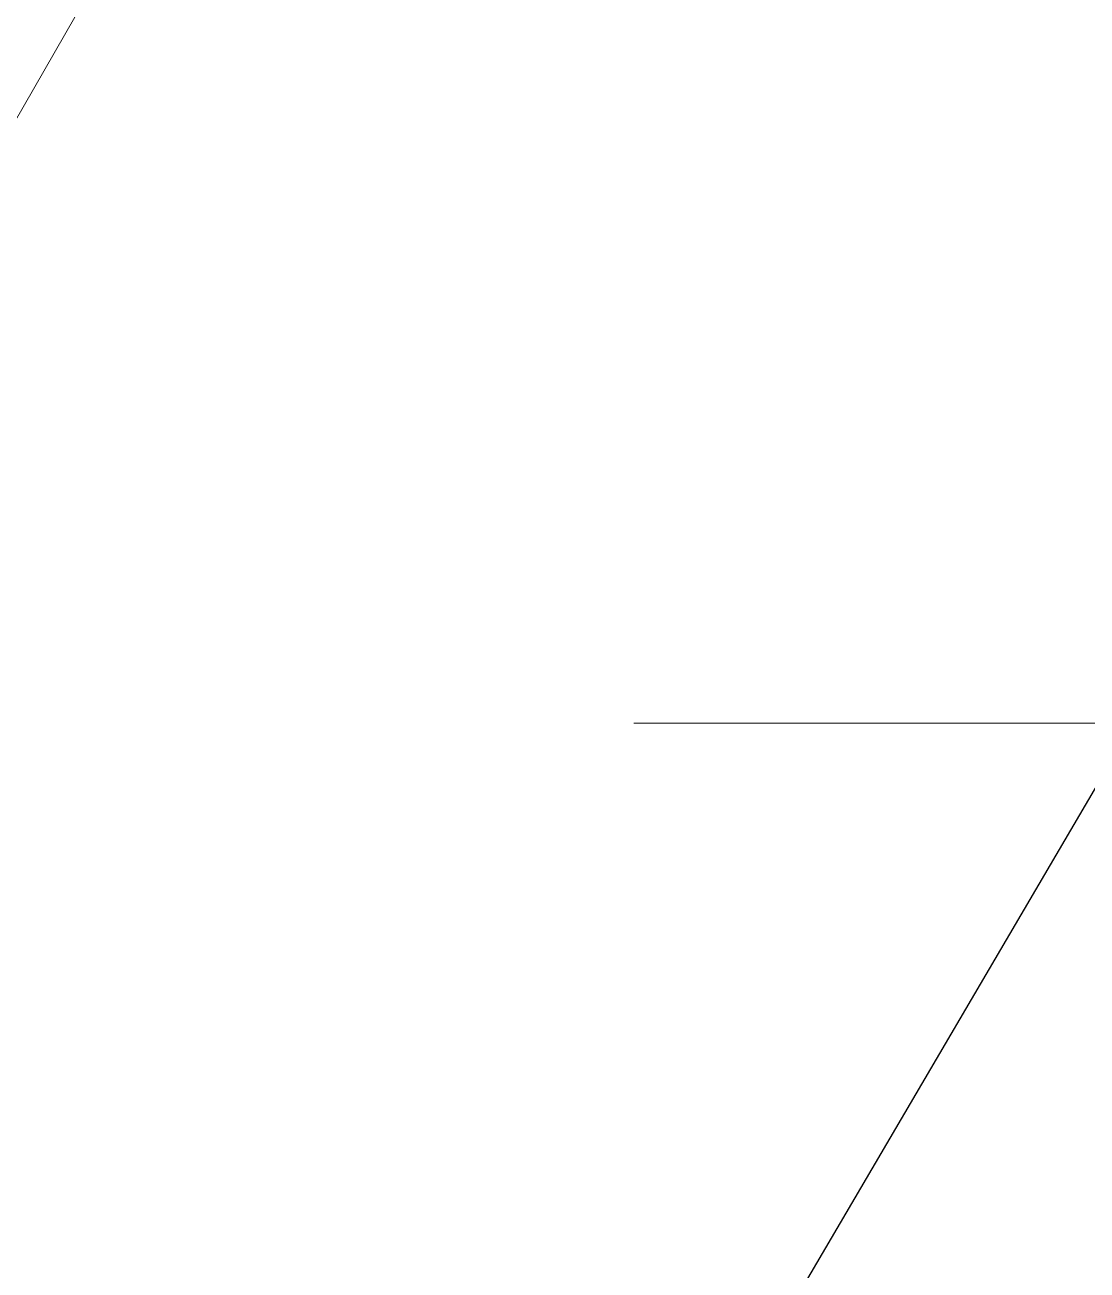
# Model space of a CAD drawing. Header units: metres. Extents: x 0 to 105485, y 0 to 425721.
# Drawn here: x 104927.027 to 104928.576, y 425421.412 to 425423.228 of the extents above; entities that cross this region are included whole.
import ezdxf

# ---------------------------------------------------------------- set-up
doc = ezdxf.new("R2010")
doc.units = ezdxf.units.M
doc.header["$MEASUREMENT"] = 0
for name, color, linetype, lineweight in [('B-XX-MO-ONDERZOEK_SONDERING-G', 90, 'Continuous', 18), ('B-XX-VH-OPENVERHARDING_SIERBESTRATING-G', 90, 'Continuous', 18), ('B-XX-VH-OPENVERHARDING_STRAATBAKSTEEN-G', 90, 'Continuous', 18)]:
    doc.layers.add(name, color=color, linetype=linetype, lineweight=lineweight)
doc.layers.add('GIS-WEGVAKKEN', color=2, linetype='Continuous')

msp = doc.modelspace()

# ---------------------------------------------------------------- linework, layer by layer
at = {"layer": 'B-XX-MO-ONDERZOEK_SONDERING-G', "color": 0, "true_color": 0x285cd6}
for points in [[(104928.665, 425422.21, -3.751), (104928.54, 425422.21, -3.771), (104928.515, 425422.21, -3.79), (104928.465, 425422.21, -3.81), (104928.465, 425422.21, -3.83), (104928.465, 425422.21, -3.85), (104928.44, 425422.21, -3.87), (104928.415, 425422.21, -3.89), (104928.415, 425422.21, -3.91), (104928.465, 425422.21, -3.93), (104928.54, 425422.21, -3.95), (104928.565, 425422.21, -3.97), (104928.54, 425422.21, -3.99), (104928.515, 425422.21, -4.01), (104928.49, 425422.21, -4.03), (104928.39, 425422.21, -4.05), (104928.19, 425422.21, -4.07), (104928.065, 425422.21, -4.09), (104928.015, 425422.21, -4.109), (104927.99, 425422.21, -4.129), (104927.94, 425422.21, -4.149), (104927.915, 425422.21, -4.169), (104927.94, 425422.21, -4.189), (104927.965, 425422.21, -4.209), (104927.99, 425422.21, -4.229), (104927.99, 425422.21, -4.249), (104928.015, 425422.21, -4.269), (104928.04, 425422.21, -4.289), (104928.04, 425422.21, -4.309), (104928.04, 425422.21, -4.329), (104928.04, 425422.21, -4.349), (104928.04, 425422.21, -4.369), (104928.04, 425422.21, -4.389), (104928.065, 425422.21, -4.408), (104928.14, 425422.21, -4.428), (104928.265, 425422.21, -4.448), (104928.34, 425422.21, -4.468), (104928.365, 425422.21, -4.488), (104928.415, 425422.21, -4.508), (104928.49, 425422.21, -4.528), (104928.44, 425422.21, -4.548), (104928.365, 425422.21, -4.568), (104928.365, 425422.21, -4.588), (104928.34, 425422.21, -4.608), (104928.29, 425422.21, -4.628), (104928.365, 425422.21, -4.648), (104928.34, 425422.21, -4.668), (104928.315, 425422.21, -4.688), (104928.365, 425422.21, -4.707), (104928.44, 425422.21, -4.727), (104928.39, 425422.21, -4.747), (104928.44, 425422.21, -4.767), (104928.465, 425422.21, -4.787), (104928.39, 425422.21, -4.807), (104928.365, 425422.21, -4.827), (104928.39, 425422.21, -4.847), (104928.34, 425422.21, -4.867), (104928.29, 425422.21, -4.887), (104928.29, 425422.21, -4.907), (104928.315, 425422.21, -4.927), (104928.315, 425422.21, -4.947), (104928.39, 425422.21, -4.967), (104928.39, 425422.21, -4.986), (104928.465, 425422.21, -5.006), (104928.54, 425422.21, -5.026), (104928.59, 425422.21, -5.046)], [(104928.865, 425422.21, 0.442), (104928.565, 425422.21, 0.422), (104928.365, 425422.21, 0.402), (104928.215, 425422.21, 0.382), (104928.115, 425422.21, 0.362), (104927.99, 425422.21, 0.342), (104928.24, 425422.21, 0.322), (104928.265, 425422.21, 0.302), (104928.315, 425422.21, 0.282), (104928.365, 425422.21, 0.262), (104927.99, 425422.21, 0.242), (104928.115, 425422.21, 0.222), (104928.24, 425422.21, 0.202), (104928.39, 425422.21, 0.182), (104928.465, 425422.21, 0.162), (104928.565, 425422.21, 0.142), (104928.64, 425422.21, 0.122)], [(104928.665, 425422.21, -3.112), (104928.565, 425422.21, -3.132), (104928.515, 425422.21, -3.152), (104928.29, 425422.21, -3.172), (104928.265, 425422.21, -3.192), (104928.215, 425422.21, -3.212), (104928.165, 425422.21, -3.232), (104928.215, 425422.21, -3.252), (104928.065, 425422.21, -3.272), (104928.165, 425422.21, -3.292), (104928.29, 425422.21, -3.312), (104928.34, 425422.21, -3.332), (104928.365, 425422.21, -3.352), (104928.265, 425422.21, -3.372), (104928.14, 425422.21, -3.392), (104928.065, 425422.21, -3.412), (104928.14, 425422.21, -3.432), (104928.265, 425422.21, -3.452), (104928.29, 425422.21, -3.471), (104928.265, 425422.21, -3.491), (104928.34, 425422.21, -3.511), (104928.49, 425422.21, -3.531), (104928.715, 425422.21, -3.551)], [(104928.615, 425422.21, -22.634), (104928.465, 425422.21, -22.654), (104928.34, 425422.21, -22.674), (104928.215, 425422.21, -22.694), (104928.165, 425422.21, -22.713), (104928.19, 425422.21, -22.733), (104928.265, 425422.21, -22.753), (104928.415, 425422.21, -22.773), (104928.49, 425422.21, -22.793), (104928.49, 425422.21, -22.812), (104928.49, 425422.21, -22.832), (104928.49, 425422.21, -22.852), (104928.465, 425422.21, -22.872), (104928.515, 425422.21, -22.891), (104928.565, 425422.21, -22.911), (104928.54, 425422.21, -22.931), (104928.565, 425422.21, -22.951), (104928.59, 425422.21, -22.971)], [(104928.69, 425422.21, -25.402), (104928.54, 425422.21, -25.422), (104928.39, 425422.21, -25.441), (104928.315, 425422.21, -25.461), (104928.24, 425422.21, -25.481), (104928.24, 425422.21, -25.501), (104928.29, 425422.21, -25.52), (104928.39, 425422.21, -25.54), (104928.54, 425422.21, -25.56), (104928.765, 425422.21, -25.58)], [(104928.765, 425422.21, -0.437), (104928.49, 425422.21, -0.457), (104928.415, 425422.21, -0.477), (104928.34, 425422.21, -0.497), (104928.265, 425422.21, -0.517), (104928.415, 425422.21, -0.537), (104928.59, 425422.21, -0.557)], [(104928.59, 425422.21, 1.241), (104928.49, 425422.21, 1.221), (104928.29, 425422.21, 1.201), (104928.365, 425422.21, 1.181), (104928.29, 425422.21, 1.162), (104928.29, 425422.21, 1.142), (104928.29, 425422.21, 1.122), (104928.39, 425422.21, 1.102), (104928.44, 425422.21, 1.082), (104928.515, 425422.21, 1.062), (104928.515, 425422.21, 1.042), (104928.54, 425422.21, 1.022), (104928.565, 425422.21, 1.002), (104928.54, 425422.21, 0.982), (104928.515, 425422.21, 0.962), (104928.465, 425422.21, 0.942), (104928.465, 425422.21, 0.922), (104928.44, 425422.21, 0.902), (104928.415, 425422.21, 0.882), (104928.415, 425422.21, 0.862), (104928.39, 425422.21, 0.842), (104928.365, 425422.21, 0.822), (104928.29, 425422.21, 0.802), (104928.315, 425422.21, 0.782), (104928.365, 425422.21, 0.762), (104928.39, 425422.21, 0.742), (104928.365, 425422.21, 0.722), (104928.34, 425422.21, 0.702), (104928.365, 425422.21, 0.682), (104928.34, 425422.21, 0.662), (104928.315, 425422.21, 0.642), (104928.49, 425422.21, 0.622), (104928.69, 425422.21, 0.602)], [(104928.69, 425422.21, -9.306), (104928.565, 425422.21, -9.326), (104928.465, 425422.21, -9.346), (104928.315, 425422.21, -9.366), (104928.29, 425422.21, -9.386), (104928.74, 425422.21, -9.406)], [(104928.615, 425422.21, -5.564), (104928.565, 425422.21, -5.584), (104928.54, 425422.21, -5.604), (104928.49, 425422.21, -5.624), (104928.49, 425422.21, -5.644), (104928.54, 425422.21, -5.664), (104928.315, 425422.21, -5.684), (104928.39, 425422.21, -5.704), (104928.54, 425422.21, -5.724), (104928.615, 425422.21, -5.744)], [(104928.615, 425422.21, -7.019), (104928.49, 425422.21, -7.039), (104928.415, 425422.21, -7.058), (104928.34, 425422.21, -7.078), (104928.39, 425422.21, -7.098), (104928.615, 425422.21, -7.118)], [(104928.59, 425422.21, -18.458), (104928.465, 425422.21, -18.477), (104928.39, 425422.21, -18.497), (104928.34, 425422.21, -18.517), (104928.415, 425422.21, -18.537), (104928.44, 425422.21, -18.557), (104928.515, 425422.21, -18.577), (104928.59, 425422.21, -18.596)], [(104928.64, 425422.21, -2.673), (104928.415, 425422.21, -2.693), (104928.44, 425422.21, -2.713), (104928.515, 425422.21, -2.733), (104928.54, 425422.21, -2.753), (104928.565, 425422.21, -2.773), (104928.64, 425422.21, -2.793)], [(104928.615, 425422.21, -5.186), (104928.54, 425422.21, -5.206), (104928.515, 425422.21, -5.226), (104928.49, 425422.21, -5.246), (104928.49, 425422.21, -5.265), (104928.49, 425422.21, -5.285), (104928.465, 425422.21, -5.305), (104928.44, 425422.21, -5.325), (104928.415, 425422.21, -5.345), (104928.465, 425422.21, -5.365), (104928.465, 425422.21, -5.385), (104928.515, 425422.21, -5.405), (104928.565, 425422.21, -5.425), (104928.54, 425422.21, -5.445), (104928.54, 425422.21, -5.465), (104928.59, 425422.21, -5.485)], [(104928.615, 425422.21, -7.536), (104928.515, 425422.21, -7.556), (104928.415, 425422.21, -7.576), (104928.415, 425422.21, -7.596), (104928.49, 425422.21, -7.616), (104928.615, 425422.21, -7.636)], [(104928.615, 425422.21, -29.409), (104928.515, 425422.21, -29.428), (104928.44, 425422.21, -29.448), (104928.415, 425422.21, -29.468), (104928.49, 425422.21, -29.487), (104928.615, 425422.21, -29.507)], [(104928.615, 425422.21, -2.334), (104928.565, 425422.21, -2.354), (104928.54, 425422.21, -2.374), (104928.515, 425422.21, -2.394), (104928.465, 425422.21, -2.414), (104928.44, 425422.21, -2.434), (104928.54, 425422.21, -2.454), (104928.64, 425422.21, -2.474)], [(104928.615, 425422.21, -6.72), (104928.515, 425422.21, -6.74), (104928.465, 425422.21, -6.76), (104928.515, 425422.21, -6.78), (104928.54, 425422.21, -6.8), (104928.565, 425422.21, -6.82), (104928.59, 425422.21, -6.839)], [(104928.615, 425422.21, -5.883), (104928.565, 425422.21, -5.903), (104928.54, 425422.21, -5.923), (104928.515, 425422.21, -5.943), (104928.515, 425422.21, -5.963), (104928.59, 425422.21, -5.983)], [(104928.765, 425422.21, -18.834), (104928.565, 425422.21, -18.854), (104928.54, 425422.21, -18.874), (104928.515, 425422.21, -18.894), (104928.565, 425422.21, -18.913), (104928.64, 425422.21, -18.933)], [(104928.59, 425422.21, -25.698), (104928.54, 425422.21, -25.718), (104928.515, 425422.21, -25.738), (104928.565, 425422.21, -25.757), (104928.54, 425422.21, -25.777), (104928.59, 425422.21, -25.797)], [(104928.715, 425422.21, -0.337), (104928.54, 425422.21, -0.357), (104928.615, 425422.21, -0.377)], [(104928.765, 425422.21, -2.873), (104928.565, 425422.21, -2.893), (104928.615, 425422.21, -2.913)], [(104928.64, 425422.21, -5.803), (104928.565, 425422.21, -5.823), (104928.64, 425422.21, -5.843)], [(104928.59, 425422.21, -23.03), (104928.565, 425422.21, -23.05), (104928.79, 425422.21, -23.069)]]:
    msp.add_polyline3d(points, dxfattribs=at)
at = {"layer": 'B-XX-VH-OPENVERHARDING_SIERBESTRATING-G', "ltscale": 0.5}
msp.add_lwpolyline([(104928.611, 425418.575), (104932.161, 425424.636), (104928.967, 425426.493), (104926.206, 425421.684), (104923.38, 425416.685)], dxfattribs=at)
at = {"layer": 'B-XX-VH-OPENVERHARDING_STRAATBAKSTEEN-G', "ltscale": 0.5}
msp.add_lwpolyline([(104923.38, 425416.685), (104926.206, 425421.684), (104928.967, 425426.493), (104928.448, 425426.829), (104925.695, 425422.009), (104922.775, 425416.869)], dxfattribs=at)
at = {"layer": 'GIS-WEGVAKKEN'}
msp.add_lwpolyline([(104918.8891, 425404.5169), (104923.12, 425412.79), (104945.63, 425451.18), (104948.7, 425455), (104952.2267, 425460.4328)], dxfattribs=at)

doc.saveas('drawing.dxf')
